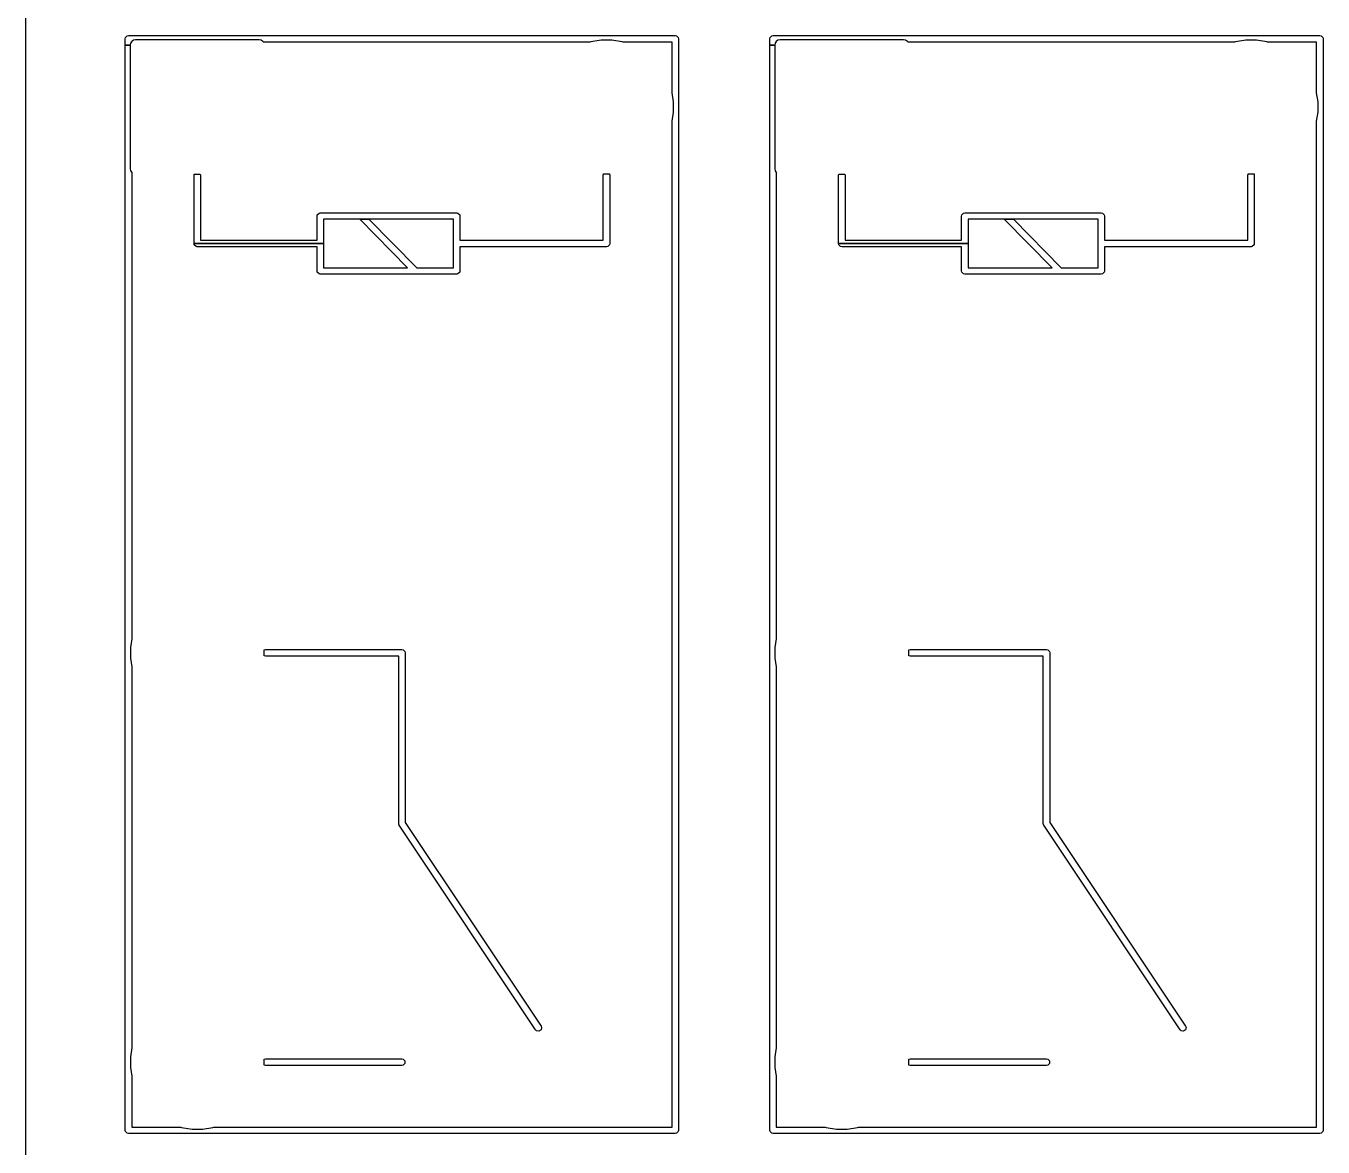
# Model space of a CAD drawing. Header units: millimetres. Extents: x 0 to 98, y 0 to 67.8.
# Drawn here: x 0 to 24.15, y 25.78 to 46.65 of the extents above; entities that cross this region are included whole.
import ezdxf

# ---------------------------------------------------------------- set-up
doc = ezdxf.new("R2010")
doc.units = ezdxf.units.MM
doc.layers.add('Edge.Cuts', color=254, linetype='CONTINUOUS', true_color=0xd0d2cd)

msp = doc.modelspace()

# ---------------------------------------------------------------- linework, layer by layer
at = {"layer": 'Edge.Cuts', "linetype": 'CONTINUOUS'}
for p, q in [((0, 0), (0, 67.8)), ((1.85, 46.41), (1.854567, 46.432961)), ((1.85, 46.29), (1.85, 46.41)), ((1.854567, 46.432961), (1.887039, 46.465433)), ((1.887039, 46.465433), (1.91, 46.47)), ((1.91, 46.47), (12.09, 46.47)), ((2.001732, 46.382388), (1.969289, 46.360711)), ((2.04, 46.39), (2.001732, 46.382388)), ((4.34, 46.39), (2.04, 46.39)), ((4.378268, 46.382388), (4.34, 46.39)), ((4.410711, 46.360711), (4.378268, 46.382388)), ((10.711926, 46.386147), (10.518193, 46.355462)), ((10.908074, 46.386147), (10.711926, 46.386147)), ((11.101807, 46.355462), (10.908074, 46.386147)), ((12.09, 46.47), (12.112961, 46.465433)), ((12.112961, 46.465433), (12.145433, 46.432961)), ((12.145433, 46.432961), (12.15, 46.41)), ((12.15, 46.41), (12.15, 26.09)), ((13.85, 46.41), (13.854567, 46.432961)), ((13.85, 46.29), (13.85, 46.41)), ((13.854567, 46.432961), (13.887039, 46.465433)), ((13.887039, 46.465433), (13.91, 46.47)), ((13.91, 46.47), (24.09, 46.47)), ((14.001732, 46.382388), (13.969289, 46.360711)), ((14.04, 46.39), (14.001732, 46.382388)), ((16.34, 46.39), (14.04, 46.39)), ((16.378268, 46.382388), (16.34, 46.39)), ((16.410711, 46.360711), (16.378268, 46.382388)), ((22.711926, 46.386147), (22.518193, 46.355462)), ((22.908074, 46.386147), (22.711926, 46.386147)), ((23.101807, 46.355462), (22.908074, 46.386147)), ((24.09, 46.47), (24.112961, 46.465433)), ((24.112961, 46.465433), (24.145433, 46.432961)), ((24.145433, 46.432961), (24.15, 46.41)), ((24.15, 46.41), (24.15, 26.09)), ((1.85, 26.09), (1.85, 46.29)), ((1.85, 46.29), (1.94, 46.29)), ((1.94, 46.29), (1.85, 46.29)), ((1.947612, 46.328268), (1.94, 46.29)), ((1.94, 46.29), (1.94, 43.99)), ((1.969289, 46.360711), (1.947612, 46.328268)), ((4.417868, 46.35), (4.410711, 46.360711)), ((10.501383, 46.35), (4.417868, 46.35)), ((10.518193, 46.355462), (10.501383, 46.35)), ((11.118617, 46.35), (11.101807, 46.355462)), ((12.03, 46.35), (11.118617, 46.35)), ((12.03, 45.403156), (12.03, 46.35)), ((13.85, 26.09), (13.85, 46.29)), ((13.85, 46.29), (13.94, 46.29)), ((13.94, 46.29), (13.85, 46.29)), ((13.947612, 46.328268), (13.94, 46.29)), ((13.94, 46.29), (13.94, 43.99)), ((13.969289, 46.360711), (13.947612, 46.328268)), ((16.417868, 46.35), (16.410711, 46.360711)), ((22.501383, 46.35), (16.417868, 46.35)), ((22.518193, 46.355462), (22.501383, 46.35)), ((23.118617, 46.35), (23.101807, 46.355462)), ((24.03, 46.35), (23.118617, 46.35)), ((24.03, 45.403156), (24.03, 46.35)), ((12.056147, 45.238074), (12.03, 45.403156)), ((24.056147, 45.238074), (24.03, 45.403156)), ((12.056147, 45.041926), (12.056147, 45.238074)), ((24.056147, 45.041926), (24.056147, 45.238074)), ((12.03, 44.876845), (12.056147, 45.041926)), ((24.03, 44.876845), (24.056147, 45.041926)), ((12.03, 26.15), (12.03, 44.876845)), ((24.03, 26.15), (24.03, 44.876845)), ((1.94, 43.99), (1.947612, 43.951732)), ((13.94, 43.99), (13.947612, 43.951732)), ((1.947612, 43.951732), (1.969289, 43.919289)), ((1.969289, 43.919289), (1.97, 43.918814)), ((1.97, 43.918814), (1.97, 35.243156)), ((3.13, 43.87), (3.133978, 43.89)), ((3.13, 42.6), (3.13, 43.87)), ((3.133978, 43.89), (3.246022, 43.89)), ((3.246022, 43.89), (3.25, 43.87)), ((3.25, 43.87), (3.25, 42.66)), ((10.75, 43.87), (10.754567, 43.892961)), ((10.75, 42.66), (10.75, 43.87)), ((10.754567, 43.892961), (10.755459, 43.893853)), ((10.755459, 43.893853), (10.864541, 43.893853)), ((10.864541, 43.893853), (10.865433, 43.892961)), ((10.865433, 43.892961), (10.87, 43.87)), ((10.87, 43.87), (10.87, 42.6)), ((13.947612, 43.951732), (13.969289, 43.919289)), ((13.969289, 43.919289), (13.97, 43.918814)), ((13.97, 43.918814), (13.97, 35.243156)), ((15.13, 43.87), (15.133978, 43.89)), ((15.13, 42.6), (15.13, 43.87)), ((15.133978, 43.89), (15.246022, 43.89)), ((15.246022, 43.89), (15.25, 43.87)), ((15.25, 43.87), (15.25, 42.66)), ((22.75, 43.87), (22.754567, 43.892961)), ((22.75, 42.66), (22.75, 43.87)), ((22.754567, 43.892961), (22.755459, 43.893853)), ((22.755459, 43.893853), (22.864541, 43.893853)), ((22.864541, 43.893853), (22.865433, 43.892961)), ((22.865433, 43.892961), (22.87, 43.87)), ((22.87, 43.87), (22.87, 42.6)), ((5.42, 43.11), (5.424567, 43.132961)), ((5.42, 42.66), (5.42, 43.11)), ((5.424567, 43.132961), (5.457039, 43.165433)), ((5.457039, 43.165433), (5.48, 43.17)), ((5.48, 43.17), (8.02, 43.17)), ((6.214974, 43.05), (5.54, 43.05)), ((5.54, 43.05), (5.54, 42.6)), ((7.10615, 42.15), (6.214974, 43.05)), ((6.214974, 43.05), (6.38385, 43.05)), ((6.38385, 43.05), (6.214974, 43.05)), ((6.38385, 43.05), (7.275026, 42.15)), ((7.96, 43.05), (6.38385, 43.05)), ((7.96, 42.6), (7.96, 43.05)), ((8.02, 43.17), (8.042961, 43.165433)), ((8.042961, 43.165433), (8.075433, 43.132961)), ((8.075433, 43.132961), (8.08, 43.11)), ((8.08, 43.11), (8.08, 42.66)), ((17.42, 43.11), (17.424567, 43.132961)), ((17.42, 42.66), (17.42, 43.11)), ((17.424567, 43.132961), (17.457039, 43.165433)), ((17.457039, 43.165433), (17.48, 43.17)), ((17.48, 43.17), (20.02, 43.17)), ((18.214974, 43.05), (17.54, 43.05)), ((17.54, 43.05), (17.54, 42.6)), ((19.10615, 42.15), (18.214974, 43.05)), ((18.214974, 43.05), (18.38385, 43.05)), ((18.38385, 43.05), (18.214974, 43.05)), ((18.38385, 43.05), (19.275026, 42.15)), ((19.96, 43.05), (18.38385, 43.05)), ((19.96, 42.6), (19.96, 43.05)), ((20.02, 43.17), (20.042961, 43.165433)), ((20.042961, 43.165433), (20.075433, 43.132961)), ((20.075433, 43.132961), (20.08, 43.11)), ((20.08, 43.11), (20.08, 42.66)), ((3.134567, 42.577039), (3.13, 42.6)), ((3.13, 42.6), (5.54, 42.6)), ((5.54, 42.6), (3.13, 42.6)), ((3.167039, 42.544567), (3.134567, 42.577039)), ((3.19, 42.54), (3.167039, 42.544567)), ((5.42, 42.54), (3.19, 42.54)), ((3.25, 42.66), (5.42, 42.66)), ((5.42, 42.09), (5.42, 42.54)), ((5.54, 42.6), (5.54, 42.15)), ((7.96, 42.15), (7.96, 42.6)), ((8.08, 42.66), (10.75, 42.66)), ((10.81, 42.54), (8.08, 42.54)), ((8.08, 42.54), (8.08, 42.09)), ((10.832961, 42.544567), (10.81, 42.54)), ((10.865433, 42.577039), (10.832961, 42.544567)), ((10.87, 42.6), (10.865433, 42.577039)), ((15.134567, 42.577039), (15.13, 42.6)), ((15.13, 42.6), (17.54, 42.6)), ((17.54, 42.6), (15.13, 42.6)), ((15.167039, 42.544567), (15.134567, 42.577039)), ((15.19, 42.54), (15.167039, 42.544567)), ((17.42, 42.54), (15.19, 42.54)), ((15.25, 42.66), (17.42, 42.66)), ((17.42, 42.09), (17.42, 42.54)), ((17.54, 42.6), (17.54, 42.15)), ((19.96, 42.15), (19.96, 42.6)), ((20.08, 42.66), (22.75, 42.66)), ((22.81, 42.54), (20.08, 42.54)), ((20.08, 42.54), (20.08, 42.09)), ((22.832961, 42.544567), (22.81, 42.54)), ((22.865433, 42.577039), (22.832961, 42.544567)), ((22.87, 42.6), (22.865433, 42.577039)), ((5.424567, 42.067039), (5.42, 42.09)), ((5.457039, 42.034567), (5.424567, 42.067039)), ((5.48, 42.03), (5.457039, 42.034567)), ((8.02, 42.03), (5.48, 42.03)), ((5.54, 42.15), (7.10615, 42.15)), ((7.275026, 42.15), (7.96, 42.15)), ((8.042961, 42.034567), (8.02, 42.03)), ((8.075433, 42.067039), (8.042961, 42.034567)), ((8.08, 42.09), (8.075433, 42.067039)), ((17.424567, 42.067039), (17.42, 42.09)), ((17.457039, 42.034567), (17.424567, 42.067039)), ((17.48, 42.03), (17.457039, 42.034567)), ((20.02, 42.03), (17.48, 42.03)), ((17.54, 42.15), (19.10615, 42.15)), ((19.275026, 42.15), (19.96, 42.15)), ((20.042961, 42.034567), (20.02, 42.03)), ((20.075433, 42.067039), (20.042961, 42.034567)), ((20.08, 42.09), (20.075433, 42.067039)), ((1.97, 35.243156), (1.943853, 35.078074)), ((1.943853, 35.078074), (1.943853, 34.881926)), ((4.436147, 35.034541), (4.437039, 35.035433)), ((4.436147, 34.925459), (4.436147, 35.034541)), ((4.437039, 35.035433), (4.46, 35.04)), ((4.46, 35.04), (7, 35.04)), ((7, 35.04), (7.022961, 35.035433)), ((7.022961, 35.035433), (7.055433, 35.002961)), ((13.97, 35.243156), (13.943853, 35.078074)), ((13.943853, 35.078074), (13.943853, 34.881926)), ((16.436147, 35.034541), (16.437039, 35.035433)), ((16.436147, 34.925459), (16.436147, 35.034541)), ((16.437039, 35.035433), (16.46, 35.04)), ((16.46, 35.04), (19, 35.04)), ((19, 35.04), (19.022961, 35.035433)), ((19.022961, 35.035433), (19.055433, 35.002961)), ((1.943853, 34.881926), (1.97, 34.716845)), ((4.437039, 34.924567), (4.436147, 34.925459)), ((4.46, 34.92), (4.437039, 34.924567)), ((6.94, 34.92), (4.46, 34.92)), ((6.94, 31.805), (6.94, 34.92)), ((7.055433, 35.002961), (7.06, 34.98)), ((7.06, 34.98), (7.06, 31.823167)), ((13.943853, 34.881926), (13.97, 34.716845)), ((16.437039, 34.924567), (16.436147, 34.925459)), ((16.46, 34.92), (16.437039, 34.924567)), ((18.94, 34.92), (16.46, 34.92)), ((18.94, 31.805), (18.94, 34.92)), ((19.055433, 35.002961), (19.06, 34.98)), ((19.06, 34.98), (19.06, 31.823167)), ((1.97, 34.716845), (1.97, 27.623156)), ((13.97, 34.716845), (13.97, 27.623156)), ((6.941729, 31.796305), (6.94, 31.805)), ((6.94114, 31.793356), (6.941729, 31.796305)), ((6.943408, 31.787864), (6.94114, 31.793356)), ((6.944567, 31.782039), (6.943408, 31.787864)), ((6.946691, 31.779915), (6.944567, 31.782039)), ((6.950077, 31.771718), (6.946691, 31.779915)), ((9.490077, 27.961718), (6.950077, 31.771718)), ((7.06, 31.823167), (9.589923, 28.028282)), ((18.941729, 31.796305), (18.94, 31.805)), ((18.94114, 31.793356), (18.941729, 31.796305)), ((18.943408, 31.787864), (18.94114, 31.793356)), ((18.944567, 31.782039), (18.943408, 31.787864)), ((18.946691, 31.779915), (18.944567, 31.782039)), ((18.950077, 31.771718), (18.946691, 31.779915)), ((21.490077, 27.961718), (18.950077, 31.771718)), ((19.06, 31.823167), (21.589923, 28.028282)), ((9.589923, 28.028282), (9.598859, 28.006644)), ((21.589923, 28.028282), (21.598859, 28.006644)), ((9.506613, 27.945147), (9.490077, 27.961718)), ((9.551644, 27.936141), (9.506613, 27.945147)), ((9.589853, 27.961614), (9.551644, 27.936141)), ((9.598859, 28.006644), (9.589853, 27.961614)), ((21.506613, 27.945147), (21.490077, 27.961718)), ((21.551644, 27.936141), (21.506613, 27.945147)), ((21.589853, 27.961614), (21.551644, 27.936141)), ((21.598859, 28.006644), (21.589853, 27.961614)), ((1.97, 27.623156), (1.943853, 27.458074)), ((13.97, 27.623156), (13.943853, 27.458074)), ((1.943853, 27.458074), (1.943853, 27.261926)), ((4.436147, 27.414541), (4.437039, 27.415433)), ((4.436147, 27.305459), (4.436147, 27.414541)), ((4.437039, 27.304567), (4.436147, 27.305459)), ((4.437039, 27.415433), (4.46, 27.42)), ((4.46, 27.3), (4.437039, 27.304567)), ((4.46, 27.42), (7, 27.42)), ((7, 27.3), (4.46, 27.3)), ((7, 27.42), (7.022961, 27.415433)), ((7.022961, 27.304567), (7, 27.3)), ((7.022961, 27.415433), (7.055433, 27.382961)), ((7.055433, 27.337039), (7.022961, 27.304567)), ((7.055433, 27.382961), (7.055433, 27.337039)), ((13.943853, 27.458074), (13.943853, 27.261926)), ((16.436147, 27.414541), (16.437039, 27.415433)), ((16.436147, 27.305459), (16.436147, 27.414541)), ((16.437039, 27.304567), (16.436147, 27.305459)), ((16.437039, 27.415433), (16.46, 27.42)), ((16.46, 27.3), (16.437039, 27.304567)), ((16.46, 27.42), (19, 27.42)), ((19, 27.3), (16.46, 27.3)), ((19, 27.42), (19.022961, 27.415433)), ((19.022961, 27.304567), (19, 27.3)), ((19.022961, 27.415433), (19.055433, 27.382961)), ((19.055433, 27.337039), (19.022961, 27.304567)), ((19.055433, 27.382961), (19.055433, 27.337039)), ((1.943853, 27.261926), (1.97, 27.096845)), ((1.97, 27.096845), (1.97, 26.15)), ((13.943853, 27.261926), (13.97, 27.096845)), ((13.97, 27.096845), (13.97, 26.15)), ((1.854567, 26.067039), (1.85, 26.09)), ((1.97, 26.15), (2.881383, 26.15)), ((2.881383, 26.15), (2.898193, 26.144538)), ((2.898193, 26.144538), (3.091926, 26.113853)), ((3.091926, 26.113853), (3.288074, 26.113853)), ((3.288074, 26.113853), (3.481807, 26.144538)), ((3.481807, 26.144538), (3.498617, 26.15)), ((3.498617, 26.15), (12.03, 26.15)), ((12.15, 26.09), (12.145433, 26.067039)), ((13.854567, 26.067039), (13.85, 26.09)), ((13.97, 26.15), (14.881383, 26.15)), ((14.881383, 26.15), (14.898193, 26.144538)), ((14.898193, 26.144538), (15.091926, 26.113853)), ((15.091926, 26.113853), (15.288074, 26.113853)), ((15.288074, 26.113853), (15.481807, 26.144538)), ((15.481807, 26.144538), (15.498617, 26.15)), ((15.498617, 26.15), (24.03, 26.15)), ((24.15, 26.09), (24.145433, 26.067039)), ((1.887039, 26.034567), (1.854567, 26.067039)), ((1.91, 26.03), (1.887039, 26.034567)), ((12.09, 26.03), (1.91, 26.03)), ((12.112961, 26.034567), (12.09, 26.03)), ((12.145433, 26.067039), (12.112961, 26.034567)), ((13.887039, 26.034567), (13.854567, 26.067039)), ((13.91, 26.03), (13.887039, 26.034567)), ((24.09, 26.03), (13.91, 26.03)), ((24.112961, 26.034567), (24.09, 26.03)), ((24.145433, 26.067039), (24.112961, 26.034567))]:
    msp.add_line(p, q, dxfattribs=at)

doc.saveas('drawing.dxf')
